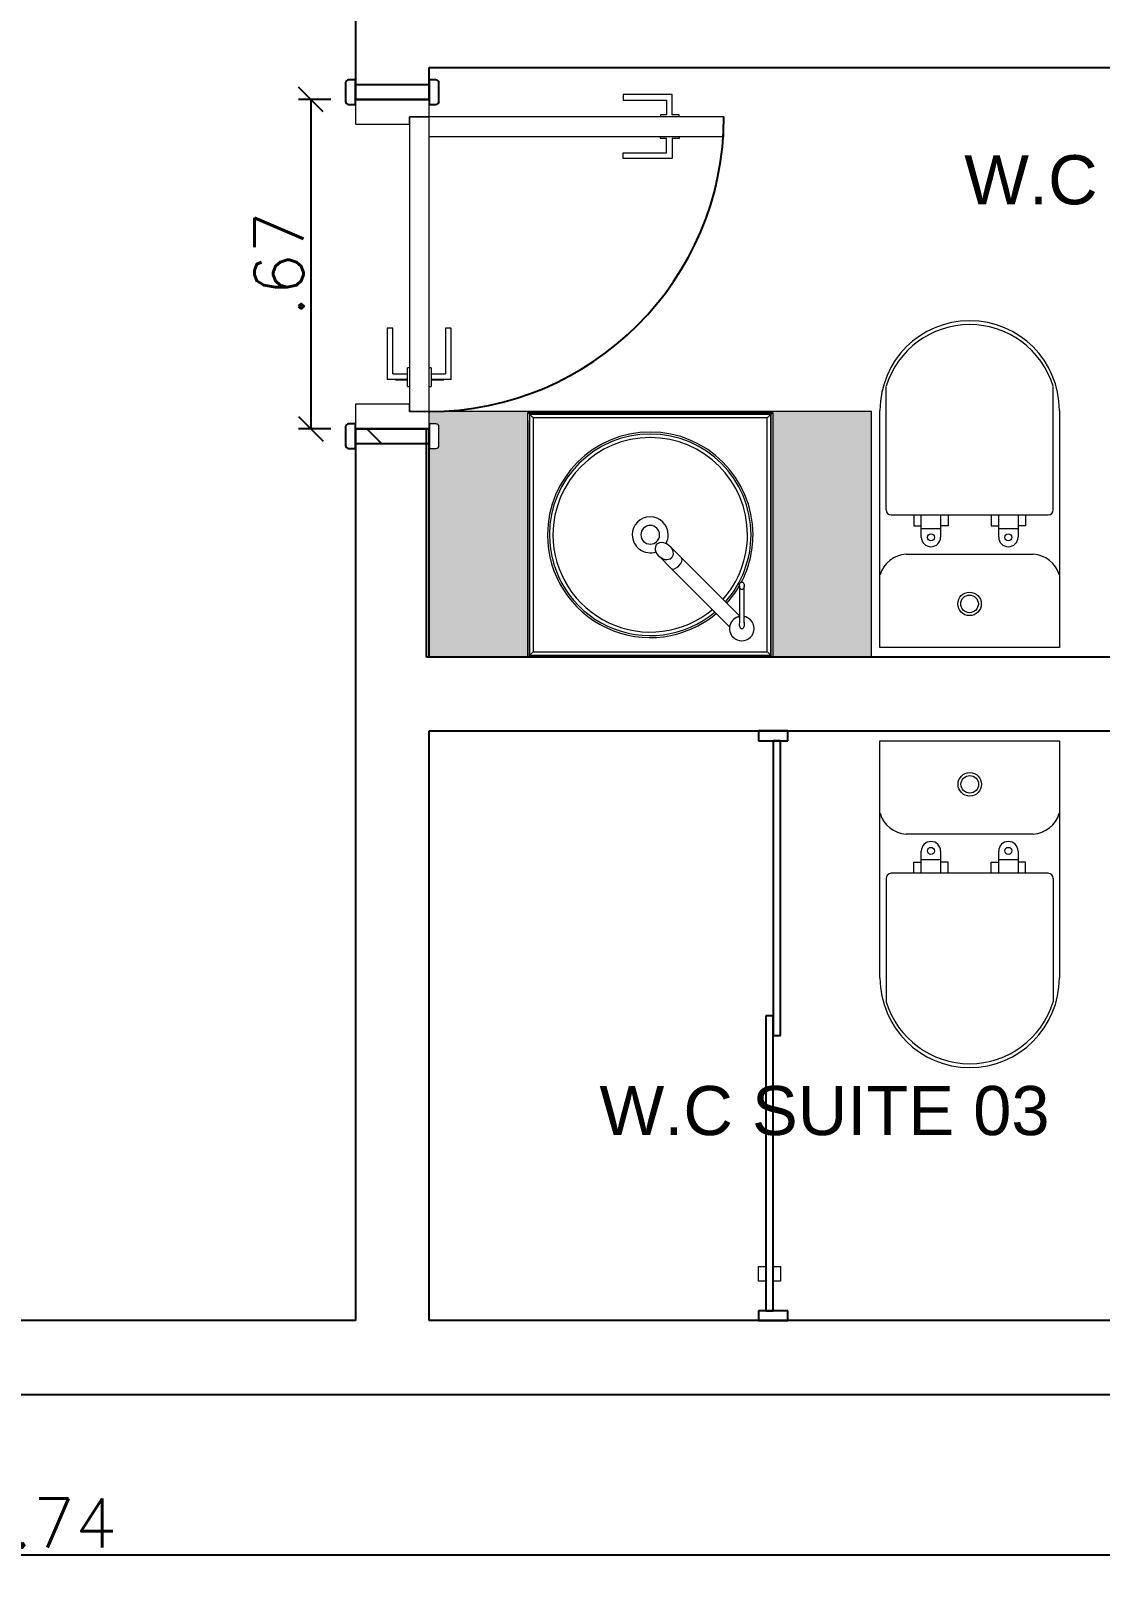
# Model space of a CAD drawing. Header units: metres. Extents: x 49881.8 to 49890.2, y 45902.3 to 45921.9.
# Drawn here: x 49885.746 to 49887.922, y 45913.24 to 45916.367 of the extents above; entities that cross this region are included whole.
import ezdxf

# ---------------------------------------------------------------- set-up
doc = ezdxf.new("R2010")
doc.units = ezdxf.units.M
for name, color, linetype, lineweight in [('A-FLOR-PATT', 8, 'Continuous', 9), ('A-GENM', 13, 'Continuous', 9), ('I-FURN', 30, 'Continuous', 9), ('P-SANR-FIXT', 6, 'Continuous', 9)]:
    doc.layers.add(name, color=color, linetype=linetype, lineweight=lineweight)
for name, color, linetype in [('ARQ-ALVNARIA (Paredes)', 4, 'Continuous'), ('ARQ-ESQ-01', 1, 'Continuous'), ('LEGENDAS', 30, 'Continuous')]:
    doc.layers.add(name, color=color, linetype=linetype)
doc.styles.add('ROMANS', font='romans.shx')
doc.styles.get("Standard").update_dxf_attribs({"font": 'arial.ttf'})
doc.dimstyles.new('1-50', dxfattribs={"dimscale": 0.5, "dimtxt": 0.2, "dimasz": 0.1, "dimexe": 0.05, "dimexo": 0.1, "dimgap": 0.03, "dimtad": 1, "dimzin": 5, "dimdsep": 46, "dimtxsty": 'ROMANS', "dimblk": 'OBLIQUE', "dimcen": 0, "dimclrd": 256, "dimclre": 256, "dimclrt": 2, "dimadec": 0, "dimazin": 0, "dimtfac": 1, "dimtofl": 0, "dimtmove": 2, "dimatfit": 3, "dimfxl": 0.04, "dimtolj": 1, "dimtzin": 1, "dimarcsym": 0})

# ---------------------------------------------------------------- blocks, each defined once
blk = doc.blocks.new('_Oblique')
at = {"color": 0, "linetype": 'ByBlock', "lineweight": -2}
blk.add_line((-0.5, -0.5), (0.5, 0.5), dxfattribs=at)
blk = doc.blocks.new('*D139')
at = {"layer": 'Defpoints', "color": 0, "transparency": 16777216}
for p in [(49886.4064, 45916.2268), (49886.316, 45915.5568), (49886.4064, 45915.5568)]:
    blk.add_point(p, dxfattribs=at)
at = {"layer": 'LEGENDAS', "lineweight": -2, "transparency": 16777216}
for p, q in [((49886.3564, 45916.2268), (49886.291, 45916.2268)), ((49886.316, 45916.2268), (49886.316, 45915.5568)), ((49886.3564, 45915.5568), (49886.291, 45915.5568))]:
    blk.add_line(p, q, dxfattribs=at)
at = {"layer": 'LEGENDAS', "lineweight": -2, "transparency": 16777216, "xscale": 0.05, "yscale": 0.05, "zscale": 0.05}
for p, rotation in [((49886.316, 45916.2268), 90), ((49886.316, 45915.5568), 270)]:
    blk.add_blockref('_Oblique', p, dxfattribs=dict(at, rotation=rotation))
at = {"layer": 'LEGENDAS', "color": 2, "transparency": 16777216, "insert": (49886.251, 45915.8918), "char_height": 0.1, "attachment_point": 5, "rotation": 90, "style": 'ROMANS'}
blk.add_mtext('\\A1;.67', dxfattribs=at)
blk = doc.blocks.new('*D144')
at = {"layer": 'Defpoints', "color": 0, "transparency": 16777216}
for p in [(49883.4014, 45913.5918), (49888.1414, 45913.5918), (49888.1414, 45913.2649)]:
    blk.add_point(p, dxfattribs=at)
at = {"layer": 'LEGENDAS', "lineweight": -2, "transparency": 16777216}
for p, q in [((49883.4014, 45913.5418), (49883.4014, 45913.2399)), ((49888.1414, 45913.5418), (49888.1414, 45913.2399)), ((49883.4014, 45913.2649), (49888.1414, 45913.2649))]:
    blk.add_line(p, q, dxfattribs=at)
at = {"layer": 'LEGENDAS', "lineweight": -2, "transparency": 16777216, "xscale": 0.05, "yscale": 0.05, "zscale": 0.05, "rotation": 180}
blk.add_blockref('_Oblique', (49883.4014, 45913.2649), dxfattribs=at)
at = {"layer": 'LEGENDAS', "lineweight": -2, "transparency": 16777216, "xscale": 0.05, "yscale": 0.05, "zscale": 0.05}
blk.add_blockref('_Oblique', (49888.1414, 45913.2649), dxfattribs=at)
at = {"layer": 'LEGENDAS', "color": 2, "transparency": 16777216, "insert": (49885.7714, 45913.3299), "char_height": 0.1, "attachment_point": 5, "style": 'ROMANS'}
blk.add_mtext('\\A1;4.74', dxfattribs=at)

msp = doc.modelspace()

# ---------------------------------------------------------------- hatches: boundary and pattern name
at = {"layer": 'ARQ-ALVNARIA (Paredes)'}
h = msp.add_hatch(dxfattribs=at)
h.set_pattern_fill('FP_12', color=256, angle=90, style=0, pattern_type=2)
h.set_pattern_definition([(45, (49906.58137, 45904.9508), (-0.318198, 0.318198), []), (135, (49906.58137, 45904.95079), (-0.159099, -0.159099), [])])
h.paths.add_polyline_path([(49886.4064, 45915.5268), (49886.5564, 45915.5268), (49886.5564, 45915.5568), (49886.4064, 45915.5568)], flags=0)
h.paths.add_polyline_path([(49886.5564, 45916.2268), (49886.5564, 45916.2568), (49886.4064, 45916.2568), (49886.4064, 45916.2268)], flags=0)
at = {"layer": 'I-FURN'}
msp.add_hatch(color=256, dxfattribs=at).paths.add_polyline_path([(49886.5564, 45915.0918), (49886.7572, 45915.0918), (49886.7572, 45915.5902), (49887.2556, 45915.5902), (49887.2556, 45915.0918), (49887.4564, 45915.0918), (49887.4564, 45915.5918), (49886.5564, 45915.5918), (49886.5565, 45915.5668), (49886.5704, 45915.5668), (49886.5746, 45915.565), (49886.5764, 45915.5608), (49886.5764, 45915.5228), (49886.5746, 45915.5185), (49886.5704, 45915.5168), (49886.5564, 45915.5168), (49886.5564, 45915.1726)], flags=0)

# ---------------------------------------------------------------- linework, layer by layer
at = {"layer": 'A-FLOR-PATT', "lineweight": 15}
for p, q in [((49886.4064, 45916.2568), (49886.4064, 45916.2268)), ((49886.5564, 45916.2268), (49886.5564, 45916.2568)), ((49886.4064, 45916.2268), (49886.4064, 45916.1778)), ((49886.5564, 45916.1938), (49886.5564, 45916.2268)), ((49886.5564, 45916.1918), (49886.5164, 45916.1918)), ((49886.5164, 45916.1918), (49886.5164, 45915.5918)), ((49886.5164, 45916.1778), (49886.5164, 45916.1918)), ((49886.5164, 45916.1918), (49886.5544, 45916.1918)), ((49886.5564, 45915.5918), (49886.5564, 45916.1918)), ((49886.4074, 45916.1768), (49886.5154, 45916.1768)), ((49886.4064, 45915.6058), (49886.4064, 45915.5568)), ((49886.5154, 45915.6068), (49886.4074, 45915.6068)), ((49886.5164, 45915.5918), (49886.5164, 45915.6058)), ((49886.5164, 45915.5918), (49886.5564, 45915.5918)), ((49886.5544, 45915.5918), (49886.5164, 45915.5918)), ((49886.5564, 45915.5568), (49886.5564, 45915.5898)), ((49886.5704, 45915.5668), (49886.5564, 45915.5668)), ((49886.5564, 45915.5568), (49886.4064, 45915.5568)), ((49886.5564, 45915.5268), (49886.5564, 45915.5568)), ((49886.5764, 45915.5228), (49886.5764, 45915.5608)), ((49886.5564, 45915.5168), (49886.5704, 45915.5168))]:
    msp.add_line(p, q, dxfattribs=at)
at = {"layer": 'A-FLOR-PATT'}
for p, q in [((49886.9512, 45916.2367), (49886.9512, 45916.2253)), ((49887.0512, 45916.2367), (49886.9512, 45916.2367)), ((49886.9512, 45916.2253), (49887.0397, 45916.2253)), ((49887.0397, 45916.2253), (49887.0397, 45916.1958)), ((49887.0512, 45916.1958), (49887.0512, 45916.2367)), ((49886.5564, 45916.1918), (49886.5564, 45916.1938)), ((49887.1564, 45916.1918), (49886.5564, 45916.1918)), ((49887.0274, 45916.1958), (49887.0274, 45916.1918)), ((49887.0397, 45916.1958), (49887.0274, 45916.1958)), ((49887.0653, 45916.1958), (49887.0512, 45916.1958)), ((49887.0653, 45916.1918), (49887.0653, 45916.1958)), ((49887.1564, 45916.1518), (49887.1564, 45916.1918)), ((49886.5564, 45916.1518), (49887.1564, 45916.1518)), ((49887.0274, 45916.1478), (49887.0274, 45916.1518)), ((49887.0397, 45916.1478), (49887.0274, 45916.1478)), ((49887.0397, 45916.1183), (49887.0397, 45916.1478)), ((49887.0512, 45916.1478), (49887.0512, 45916.1068)), ((49887.0653, 45916.1478), (49887.0512, 45916.1478)), ((49887.0653, 45916.1518), (49887.0653, 45916.1478)), ((49886.9512, 45916.1183), (49887.0397, 45916.1183)), ((49886.9512, 45916.1068), (49886.9512, 45916.1183)), ((49887.0512, 45916.1068), (49886.9512, 45916.1068)), ((49886.4829, 45915.7618), (49886.4714, 45915.7618)), ((49886.4714, 45915.7618), (49886.4714, 45915.6569)), ((49886.4829, 45915.6684), (49886.4829, 45915.7618)), ((49886.6013, 45915.7618), (49886.5898, 45915.7618)), ((49886.5898, 45915.7618), (49886.5898, 45915.6684)), ((49886.6013, 45915.6569), (49886.6013, 45915.7618)), ((49886.4829, 45915.6684), (49886.5124, 45915.6684)), ((49886.5164, 45915.6808), (49886.5124, 45915.6808)), ((49886.5124, 45915.6748), (49886.5124, 45915.6808)), ((49886.5124, 45915.6488), (49886.5124, 45915.6748)), ((49886.5604, 45915.6808), (49886.5564, 45915.6808)), ((49886.5604, 45915.6808), (49886.5604, 45915.6748)), ((49886.5604, 45915.6748), (49886.5604, 45915.6488)), ((49886.5604, 45915.6684), (49886.5898, 45915.6684)), ((49886.5124, 45915.6569), (49886.4714, 45915.6569)), ((49886.4878, 45915.6562), (49886.4878, 45915.6571)), ((49886.4878, 45915.6563), (49886.4878, 45915.6562)), ((49886.4878, 45915.6562), (49886.5124, 45915.6562)), ((49886.5124, 45915.6428), (49886.5124, 45915.6488)), ((49886.5124, 45915.6428), (49886.5164, 45915.6428)), ((49886.5564, 45915.6428), (49886.5604, 45915.6428)), ((49886.6013, 45915.6569), (49886.5604, 45915.6569)), ((49886.5604, 45915.6562), (49886.5864, 45915.6562)), ((49886.5604, 45915.6488), (49886.5604, 45915.6428)), ((49886.5864, 45915.6571), (49886.5864, 45915.6562)), ((49886.5864, 45915.6562), (49886.5864, 45915.6563))]:
    msp.add_line(p, q, dxfattribs=at)
at = {"layer": 'A-FLOR-PATT', "lineweight": 25}
for p, q in [((49886.5564, 45915.5568), (49886.4064, 45915.5568)), ((49886.5564, 45915.0918), (49886.5564, 45915.5568))]:
    msp.add_line(p, q, dxfattribs=at)
at = {"layer": 'A-FLOR-PATT', "lineweight": 15}
for centre, radius, start, end in [((49886.5544, 45916.1938), 0.002, 270, 0), ((49886.4074, 45916.1778), 0.001, 180, 270), ((49886.5154, 45916.1778), 0.001, 270, 0), ((49886.4074, 45915.6058), 0.001, 90, 180), ((49886.5154, 45915.6058), 0.001, 0, 90), ((49886.5544, 45915.5898), 0.002, 0, 90), ((49886.5704, 45915.5608), 0.006, 0, 90), ((49886.5704, 45915.5228), 0.006, 270, 0)]:
    msp.add_arc(centre, radius, start, end, dxfattribs=at)
at = {"layer": 'A-GENM', "lineweight": 25}
for p, q in [((49887.2864, 45914.9418), (49887.2264, 45914.9418)), ((49887.2264, 45914.9418), (49887.2264, 45914.9218)), ((49887.2864, 45914.9218), (49887.2864, 45914.9418)), ((49887.2264, 45914.9218), (49887.2864, 45914.9218)), ((49887.2714, 45914.9218), (49887.2564, 45914.9218)), ((49887.2564, 45914.9218), (49887.2564, 45914.3218)), ((49887.2714, 45914.3218), (49887.2714, 45914.9218)), ((49887.2564, 45914.3618), (49887.2414, 45914.3618)), ((49887.2414, 45914.3618), (49887.2414, 45913.7618)), ((49887.2564, 45913.7618), (49887.2564, 45914.3618)), ((49887.2564, 45914.3218), (49887.2714, 45914.3218)), ((49887.2864, 45913.7618), (49887.2264, 45913.7618)), ((49887.2264, 45913.7618), (49887.2264, 45913.7418)), ((49887.2414, 45913.7618), (49887.2564, 45913.7618)), ((49887.2864, 45913.7418), (49887.2864, 45913.7618)), ((49887.2264, 45913.7418), (49887.2864, 45913.7418))]:
    msp.add_line(p, q, dxfattribs=at)
at = {"layer": 'A-GENM'}
for p, q in [((49887.2264, 45913.8218), (49887.2264, 45913.8518)), ((49887.2264, 45913.8518), (49887.2414, 45913.8518)), ((49887.2564, 45913.8518), (49887.2714, 45913.8518)), ((49887.2714, 45913.8518), (49887.2714, 45913.8218)), ((49887.2414, 45913.8218), (49887.2264, 45913.8218)), ((49887.2714, 45913.8218), (49887.2564, 45913.8218))]:
    msp.add_line(p, q, dxfattribs=at)
at = {"layer": 'ARQ-ALVNARIA (Paredes)'}
for p, q in [((49886.4064, 45917.6418), (49886.4064, 45916.2268)), ((49886.5564, 45916.2918), (49888.9564, 45916.2918)), ((49886.5564, 45916.2268), (49886.5564, 45916.2918)), ((49886.3864, 45916.2608), (49886.3864, 45916.2228)), ((49886.4064, 45916.2668), (49886.3924, 45916.2668)), ((49886.4064, 45916.2168), (49886.4064, 45916.2668)), ((49886.5564, 45916.2568), (49886.4064, 45916.2568)), ((49886.5704, 45916.2668), (49886.5564, 45916.2668)), ((49886.5564, 45916.2668), (49886.5564, 45916.2168)), ((49886.5764, 45916.2228), (49886.5764, 45916.2608)), ((49886.4064, 45916.2268), (49886.5564, 45916.2268)), ((49886.4064, 45916.2268), (49886.5564, 45916.2268)), ((49886.5564, 45916.2268), (49886.4064, 45916.2268)), ((49886.3924, 45916.2168), (49886.4064, 45916.2168)), ((49886.5564, 45916.2168), (49886.5704, 45916.2168)), ((49886.4064, 45915.5668), (49886.3924, 45915.5668)), ((49886.4064, 45915.5168), (49886.4064, 45915.5668)), ((49886.5564, 45915.5668), (49886.5564, 45915.5168)), ((49886.3864, 45915.5608), (49886.3864, 45915.5228)), ((49886.4064, 45915.5568), (49886.4064, 45913.7418)), ((49886.4064, 45915.5568), (49886.4064, 45915.5268)), ((49886.4064, 45915.5568), (49886.5564, 45915.5568)), ((49886.5514, 45915.0918), (49886.5514, 45915.5568)), ((49886.3924, 45915.5168), (49886.4064, 45915.5168)), ((49886.4064, 45915.5268), (49886.5564, 45915.5268)), ((49888.9564, 45915.0918), (49886.5514, 45915.0918)), ((49886.5564, 45913.7418), (49886.5564, 45914.9418)), ((49886.5564, 45914.9418), (49888.9564, 45914.9418)), ((49886.4064, 45913.7418), (49883.2514, 45913.7418)), ((49888.1414, 45913.7418), (49886.5564, 45913.7418)), ((49883.4014, 45913.5918), (49888.1414, 45913.5918))]:
    msp.add_line(p, q, dxfattribs=at)
for centre, start, end in [((49886.3924, 45916.2608), 90, 180), ((49886.5704, 45916.2608), 0, 90), ((49886.3924, 45916.2228), 180, 270), ((49886.5704, 45916.2228), 270, 0), ((49886.3924, 45915.5608), 90, 180), ((49886.3924, 45915.5228), 180, 270)]:
    msp.add_arc(centre, 0.006, start, end, dxfattribs=at)
at = {"layer": 'ARQ-ESQ-01'}
msp.add_arc((49886.5564, 45916.1918), 0.6, 270, 0, dxfattribs=at)
at = {"layer": 'I-FURN'}
for p, q in [((49887.4564, 45915.5918), (49886.5564, 45915.5918)), ((49886.5564, 45915.5918), (49886.5564, 45915.5898)), ((49886.7572, 45915.5902), (49887.2556, 45915.5902)), ((49886.7572, 45915.0918), (49886.7572, 45915.5902)), ((49886.7572, 45915.5902), (49886.7606, 45915.5867)), ((49886.7606, 45915.5867), (49886.7606, 45915.5726)), ((49886.7747, 45915.5867), (49886.7606, 45915.5867)), ((49886.7606, 45915.5867), (49886.7606, 45915.5726)), ((49886.7606, 45915.5867), (49886.7747, 45915.5867)), ((49886.7606, 45915.5726), (49886.7606, 45915.1094)), ((49886.7606, 45915.1094), (49886.7606, 45915.5726)), ((49886.7683, 45915.579), (49886.7683, 45915.5726)), ((49886.7747, 45915.579), (49886.7683, 45915.579)), ((49886.7683, 45915.5726), (49886.7683, 45915.1094)), ((49887.238, 45915.5867), (49886.7747, 45915.5867)), ((49886.7747, 45915.5867), (49887.238, 45915.5867)), ((49887.238, 45915.579), (49886.7747, 45915.579)), ((49887.2521, 45915.5867), (49887.238, 45915.5867)), ((49887.238, 45915.5867), (49887.2521, 45915.5867)), ((49887.2444, 45915.579), (49887.238, 45915.579)), ((49887.2444, 45915.5726), (49887.2444, 45915.579)), ((49887.2444, 45915.1094), (49887.2444, 45915.5726)), ((49887.2521, 45915.5867), (49887.2556, 45915.5902)), ((49887.2521, 45915.5726), (49887.2521, 45915.5867)), ((49887.2521, 45915.5867), (49887.2521, 45915.5726)), ((49887.2521, 45915.1094), (49887.2521, 45915.5726)), ((49887.2521, 45915.5726), (49887.2521, 45915.1094)), ((49887.2556, 45915.5902), (49887.2556, 45915.0918)), ((49887.4564, 45915.0918), (49887.4564, 45915.5918)), ((49886.7606, 45915.0953), (49886.7572, 45915.0918)), ((49886.7606, 45915.1094), (49886.7606, 45915.0953)), ((49886.7606, 45915.0953), (49886.7606, 45915.1094)), ((49886.7606, 45915.0953), (49886.7747, 45915.0953)), ((49886.7747, 45915.0953), (49886.7606, 45915.0953)), ((49886.7683, 45915.1094), (49886.7683, 45915.1029)), ((49886.7683, 45915.1029), (49886.7747, 45915.1029)), ((49886.7747, 45915.1029), (49887.238, 45915.1029)), ((49886.7747, 45915.0953), (49887.238, 45915.0953)), ((49887.238, 45915.0953), (49886.7747, 45915.0953)), ((49887.238, 45915.1029), (49887.2444, 45915.1029)), ((49887.238, 45915.0953), (49887.2521, 45915.0953)), ((49887.2521, 45915.0953), (49887.238, 45915.0953)), ((49887.2444, 45915.1029), (49887.2444, 45915.1094)), ((49887.2521, 45915.0953), (49887.2521, 45915.1094)), ((49887.2521, 45915.1094), (49887.2521, 45915.0953)), ((49887.2521, 45915.0953), (49887.2556, 45915.0918))]:
    msp.add_line(p, q, dxfattribs=at)
for radius, start, end in [(0.2091, 0, 180), (0.2051, 0, 180), (0.1979, 0, 180), (0.0366, 0, 180), (0.019, 0, 180), (0.2091, 180, 309.9803), (0.2051, 180, 309.8837), (0.1979, 180, 309.6957), (0.0366, 180, 289.1869), (0.019, 180, 0), (0.0366, 331.4184, 0), (0.1979, 318.4615, 0), (0.2051, 318.4615, 0), (0.2091, 332.4099, 0), (0.2091, 318.4615, 330.5157)]:
    msp.add_arc((49887.0064, 45915.341), radius, start, end, dxfattribs=at)
for points in [[(49886.7683, 45915.579), (49886.7676, 45915.5798), (49886.7662, 45915.5811), (49886.7646, 45915.5827), (49886.7635, 45915.5838), (49886.7628, 45915.5846), (49886.7622, 45915.5852), (49886.7614, 45915.5859), (49886.7608, 45915.5865), (49886.7606, 45915.5867), (49886.7606, 45915.5867)], [(49887.2444, 45915.579), (49887.2451, 45915.5798), (49887.2465, 45915.5811), (49887.2481, 45915.5827), (49887.2492, 45915.5838), (49887.2499, 45915.5846), (49887.2506, 45915.5852), (49887.2513, 45915.5859), (49887.2519, 45915.5865), (49887.2521, 45915.5867), (49887.2521, 45915.5867)], [(49886.7683, 45915.1029), (49886.7676, 45915.1022), (49886.7662, 45915.1008), (49886.7646, 45915.0993), (49886.7635, 45915.0982), (49886.7628, 45915.0974), (49886.7622, 45915.0968), (49886.7614, 45915.0961), (49886.7608, 45915.0954), (49886.7606, 45915.0953), (49886.7606, 45915.0953)], [(49887.2444, 45915.1029), (49887.2451, 45915.1022), (49887.2465, 45915.1008), (49887.2481, 45915.0993), (49887.2492, 45915.0982), (49887.2499, 45915.0974), (49887.2506, 45915.0968), (49887.2513, 45915.0961), (49887.2519, 45915.0954), (49887.2521, 45915.0953), (49887.2521, 45915.0953)]]:
    msp.add_open_spline(points, degree=3, knots=[0, 0, 0, 0, 0.166667, 0.333333, 0.416667, 0.5, 0.583333, 0.666667, 0.833333, 1, 1, 1, 1], dxfattribs=at)
at = {"layer": 'P-SANR-FIXT'}
for p, q in [((49887.4864, 45915.3918), (49887.4864, 45915.6431)), ((49887.8264, 45915.3918), (49887.8264, 45915.6431)), ((49887.4739, 45915.1118), (49887.4739, 45915.5942)), ((49887.8389, 45915.5942), (49887.8389, 45915.1118)), ((49887.4968, 45915.3814), (49887.8159, 45915.3814)), ((49887.5429, 45915.3814), (49887.5429, 45915.3591)), ((49887.5579, 45915.3364), (49887.5579, 45915.3814)), ((49887.5973, 45915.3814), (49887.5973, 45915.3364)), ((49887.6123, 45915.3814), (49887.6123, 45915.3591)), ((49887.7004, 45915.3814), (49887.7004, 45915.3591)), ((49887.7154, 45915.3364), (49887.7154, 45915.3814)), ((49887.7548, 45915.3814), (49887.7548, 45915.3364)), ((49887.7698, 45915.3814), (49887.7698, 45915.3591)), ((49887.5429, 45915.3591), (49887.5579, 45915.3591)), ((49887.5973, 45915.3531), (49887.5579, 45915.3531)), ((49887.6123, 45915.3591), (49887.5973, 45915.3591)), ((49887.7004, 45915.3591), (49887.7154, 45915.3591)), ((49887.7548, 45915.3531), (49887.7154, 45915.3531)), ((49887.7698, 45915.3591), (49887.7548, 45915.3591)), ((49887.0704, 45915.2937), (49887.0456, 45915.3185)), ((49887.0244, 45915.2972), (49887.0491, 45915.2725)), ((49887.188, 45915.176), (49887.0704, 45915.2937)), ((49887.527, 45915.3018), (49887.7857, 45915.3018)), ((49887.0491, 45915.2725), (49887.168, 45915.1536)), ((49887.1877, 45915.2373), (49887.1877, 45915.1609)), ((49887.1977, 45915.1609), (49887.1977, 45915.2373)), ((49887.8389, 45915.1118), (49887.4739, 45915.1118)), ((49887.4739, 45914.4394), (49887.4739, 45914.9218)), ((49887.4739, 45914.9218), (49887.8389, 45914.9218)), ((49887.8389, 45914.9218), (49887.8389, 45914.4394)), ((49887.7857, 45914.7318), (49887.527, 45914.7318)), ((49887.5579, 45914.6522), (49887.5579, 45914.6972)), ((49887.5973, 45914.6972), (49887.5973, 45914.6522)), ((49887.7154, 45914.6522), (49887.7154, 45914.6972)), ((49887.7548, 45914.6972), (49887.7548, 45914.6522)), ((49887.5429, 45914.6745), (49887.5579, 45914.6745)), ((49887.5429, 45914.6522), (49887.5429, 45914.6745)), ((49887.5579, 45914.6805), (49887.5973, 45914.6805)), ((49887.6123, 45914.6745), (49887.5973, 45914.6745)), ((49887.6123, 45914.6522), (49887.6123, 45914.6745)), ((49887.7004, 45914.6745), (49887.7154, 45914.6745)), ((49887.7004, 45914.6522), (49887.7004, 45914.6745)), ((49887.7154, 45914.6805), (49887.7548, 45914.6805)), ((49887.7698, 45914.6745), (49887.7548, 45914.6745)), ((49887.7698, 45914.6522), (49887.7698, 45914.6745)), ((49887.4864, 45914.6418), (49887.4864, 45914.3905)), ((49887.8159, 45914.6522), (49887.4968, 45914.6522)), ((49887.8264, 45914.6418), (49887.8264, 45914.3905))]:
    msp.add_line(p, q, dxfattribs=at)
at = {"layer": 'P-SANR-FIXT', "flags": 128}
for points in [[(49887.0494, 45915.2934), (49887.0469, 45915.2916), (49887.0438, 45915.2904), (49887.0404, 45915.29), (49887.0367, 45915.2903), (49887.033, 45915.2915), (49887.0293, 45915.2933), (49887.0259, 45915.2958), (49887.0229, 45915.2988), (49887.0204, 45915.3022), (49887.0186, 45915.3059), (49887.0174, 45915.3096), (49887.0171, 45915.3133), (49887.0175, 45915.3167), (49887.0187, 45915.3197), (49887.0206, 45915.3223)], [(49887.0206, 45915.3223), (49887.0231, 45915.3241), (49887.0261, 45915.3253), (49887.0295, 45915.3257), (49887.0332, 45915.3254), (49887.0369, 45915.3242), (49887.0406, 45915.3224), (49887.044, 45915.3199), (49887.047, 45915.3169), (49887.0495, 45915.3135), (49887.0514, 45915.3098), (49887.0525, 45915.3061), (49887.0529, 45915.3024), (49887.0524, 45915.299), (49887.0513, 45915.296), (49887.0494, 45915.2934)], [(49887.1927, 45915.2298), (49887.1918, 45915.23), (49887.1908, 45915.2304), (49887.19, 45915.2311), (49887.1892, 45915.232), (49887.1886, 45915.2332), (49887.1881, 45915.2345), (49887.1878, 45915.2359), (49887.1877, 45915.2373), (49887.1878, 45915.2388), (49887.1881, 45915.2402), (49887.1886, 45915.2415), (49887.1892, 45915.2427), (49887.19, 45915.2436), (49887.1908, 45915.2443), (49887.1918, 45915.2447), (49887.1927, 45915.2449)], [(49887.1927, 45915.2449), (49887.1937, 45915.2447), (49887.1946, 45915.2443), (49887.1955, 45915.2436), (49887.1963, 45915.2427), (49887.1969, 45915.2415), (49887.1973, 45915.2402), (49887.1976, 45915.2388), (49887.1977, 45915.2373), (49887.1976, 45915.2359), (49887.1973, 45915.2345), (49887.1969, 45915.2332), (49887.1963, 45915.232), (49887.1955, 45915.2311), (49887.1946, 45915.2304), (49887.1937, 45915.23), (49887.1927, 45915.2298)], [(49887.1906, 45915.1502), (49887.1898, 45915.1513), (49887.1891, 45915.1527), (49887.1886, 45915.1543), (49887.1881, 45915.1562), (49887.1879, 45915.1582), (49887.1877, 45915.1602)], [(49887.1977, 45915.1629), (49887.1977, 45915.161), (49887.1977, 45915.1591), (49887.1975, 45915.1572), (49887.1972, 45915.1555), (49887.1967, 45915.1538), (49887.1962, 45915.1524), (49887.1956, 45915.1512), (49887.1949, 45915.1502)]]:
    msp.add_lwpolyline(points, dxfattribs=at)
at = {"layer": 'P-SANR-FIXT'}
for centre, radius in [((49887.5776, 45915.3358), 0.00719), ((49887.7351, 45915.3358), 0.00719), ((49887.6561, 45915.2004), 0.0239), ((49887.6561, 45915.2004), 0.0179), ((49887.6566, 45914.8332), 0.0239), ((49887.6566, 45914.8332), 0.0179), ((49887.5776, 45914.6977), 0.00719), ((49887.7351, 45914.6977), 0.00719)]:
    msp.add_circle(centre, radius, dxfattribs=at)
for centre, radius, start, end in [((49887.6564, 45915.5942), 0.1825, 0, 180), ((49887.6564, 45915.5911), 0.1778, 17.022, 162.978), ((49887.4968, 45915.3918), 0.0104, 180, 270), ((49887.8159, 45915.3918), 0.0104, 270, 0), ((49887.5776, 45915.3364), 0.0197, 180, 0), ((49887.7351, 45915.3364), 0.0197, 180, 0), ((49887.5314, 45915.2418), 0.0601, 94.185, 163.0321), ((49887.7813, 45915.2418), 0.0601, 16.9679, 85.815), ((49887.1927, 45915.1501), 0.025, 100.878, 225), ((49887.1927, 45915.1501), 0.025, 160.8363, 167.1457), ((49887.1927, 45915.1501), 0.025, 146.2555, 152.6596), ((49887.1927, 45915.1501), 0.025, 131.7207, 138.1572), ((49887.1927, 45915.1501), 0.025, 225, 45), ((49887.1927, 45915.1501), 0.025, 117.2138, 123.6301), ((49887.1927, 45915.1501), 0.025, 102.7362, 109.0546), ((49887.1927, 45915.1501), 0.025, 45, 79.6909), ((49887.1927, 45915.1501), 0.025, 72.487, 75), ((49887.1927, 45915.1501), 0.025, 60, 62.7552), ((49887.1927, 45915.1501), 0.025, 175.5013, 180), ((49887.1927, 45915.1501), 0.025, 190.3506, 195), ((49887.1927, 45915.1501), 0.025, 205.7523, 210), ((49887.5314, 45914.7918), 0.0601, 196.9679, 265.815), ((49887.7813, 45914.7918), 0.0601, 274.185, 343.0321), ((49887.5776, 45914.6972), 0.0197, 0, 180), ((49887.7351, 45914.6972), 0.0197, 0, 180), ((49887.4968, 45914.6418), 0.0104, 90, 180), ((49887.8159, 45914.6418), 0.0104, 0, 90), ((49887.6564, 45914.4394), 0.1825, 180, 0), ((49887.6564, 45914.4425), 0.1778, 197.022, 342.978)]:
    msp.add_arc(centre, radius, start, end, dxfattribs=at)
for centre, major_axis, ratio, start_param, end_param in [((49887.0597, 45915.2831), (0.0106, 0.0106), 0.481984, 4.712389, 6.283185), ((49887.0597, 45915.2831), (0.0106, 0.0106), 0.481984, 4.712389, 6.283185), ((49887.0597, 45915.2831), (0.0106, 0.0106), 0.481984, 3.141593, 4.712389), ((49887.0597, 45915.2831), (0.0106, 0.0106), 0.481984, 3.141593, 4.712389), ((49887.1927, 45915.1521), (0.005, 0), 0.422618, 4.268911, 4.712389), ((49887.1927, 45915.1521), (0.005, 0), 0.422618, 4.712389, 5.155867)]:
    msp.add_ellipse(centre, major_axis=major_axis, ratio=ratio, start_param=start_param, end_param=end_param, dxfattribs=at)
for points, knots in [([(49887.1696, 45915.1595), (49887.1695, 45915.1594), (49887.1694, 45915.1591), (49887.1692, 45915.1585), (49887.1689, 45915.1575), (49887.1685, 45915.1563), (49887.1683, 45915.1553), (49887.1681, 45915.1546), (49887.1681, 45915.1544), (49887.1681, 45915.1543)], [0.2222222, 0.2222222, 0.2222222, 0.2222222, 0.2361111, 0.25, 0.2777778, 0.3333333, 0.3888889, 0.4166667, 0.4444444, 0.4444444, 0.4444444, 0.4444444]), ([(49887.1793, 45915.1712), (49887.1792, 45915.1711), (49887.1788, 45915.1709), (49887.1785, 45915.1706), (49887.1783, 45915.1705)], [0.88888889, 0.88888889, 0.88888889, 0.88888889, 0.90277778, 0.91538208, 0.91538208, 0.91538208, 0.91538208]), ([(49887.1881, 45915.1747), (49887.1881, 45915.1747), (49887.188, 45915.1746), (49887.1875, 45915.1745), (49887.1865, 45915.1743), (49887.1853, 45915.174), (49887.1843, 45915.1736), (49887.1837, 45915.1734), (49887.1834, 45915.1733), (49887.1833, 45915.1732)], [0.5831907, 0.5831907, 0.5831907, 0.5831907, 0.5833333, 0.6111111, 0.6666667, 0.7222222, 0.75, 0.7638889, 0.7777778, 0.7777778, 0.7777778, 0.7777778])]:
    msp.add_open_spline(points, degree=3, knots=knots, dxfattribs=at)
for points in [[(49887.1751, 45915.1678), (49887.1746, 45915.1673), (49887.1742, 45915.1669), (49887.1739, 45915.1665)], [(49887.1764, 45915.169), (49887.1759, 45915.1686), (49887.1755, 45915.1682), (49887.1751, 45915.1678)]]:
    msp.add_open_spline(points, degree=3, dxfattribs=at)

# ---------------------------------------------------------------- texts
at = {"layer": 'A-FLOR-PATT', "lineweight": 25, "char_height": 0.1, "attachment_point": 1}
for s, insert in [('W.C SOCIAL', (49887.6452, 45916.1135)), ('W.C SUITE 03', (49886.9031, 45914.2193))]:
    msp.add_mtext_dynamic_manual_height_columns(s, width=0.946816, gutter_width=12.5, heights=[0.1034], dxfattribs=dict(at, insert=insert))

# ---------------------------------------------------------------- dimensions: what is measured, and where the dimension line sits
at = {"layer": 'LEGENDAS'}
dim = msp.add_linear_dim(base=(49886.316, 45915.5568), p1=(49886.4064, 45916.2268), p2=(49886.4064, 45915.5568), angle=90, dimstyle='1-50', dxfattribs=at)
dim.commit()
dim.dimension.update_dxf_attribs({"geometry": '*D139', "text_midpoint": (49886.251, 45915.8918)})
dim = msp.add_linear_dim(base=(49888.1414, 45913.2649), p1=(49883.4014, 45913.5918), p2=(49888.1414, 45913.5918), dimstyle='1-50', dxfattribs=at)
dim.commit()
dim.dimension.update_dxf_attribs({"geometry": '*D144', "text_midpoint": (49885.7714, 45913.3299)})

doc.saveas('drawing.dxf')
